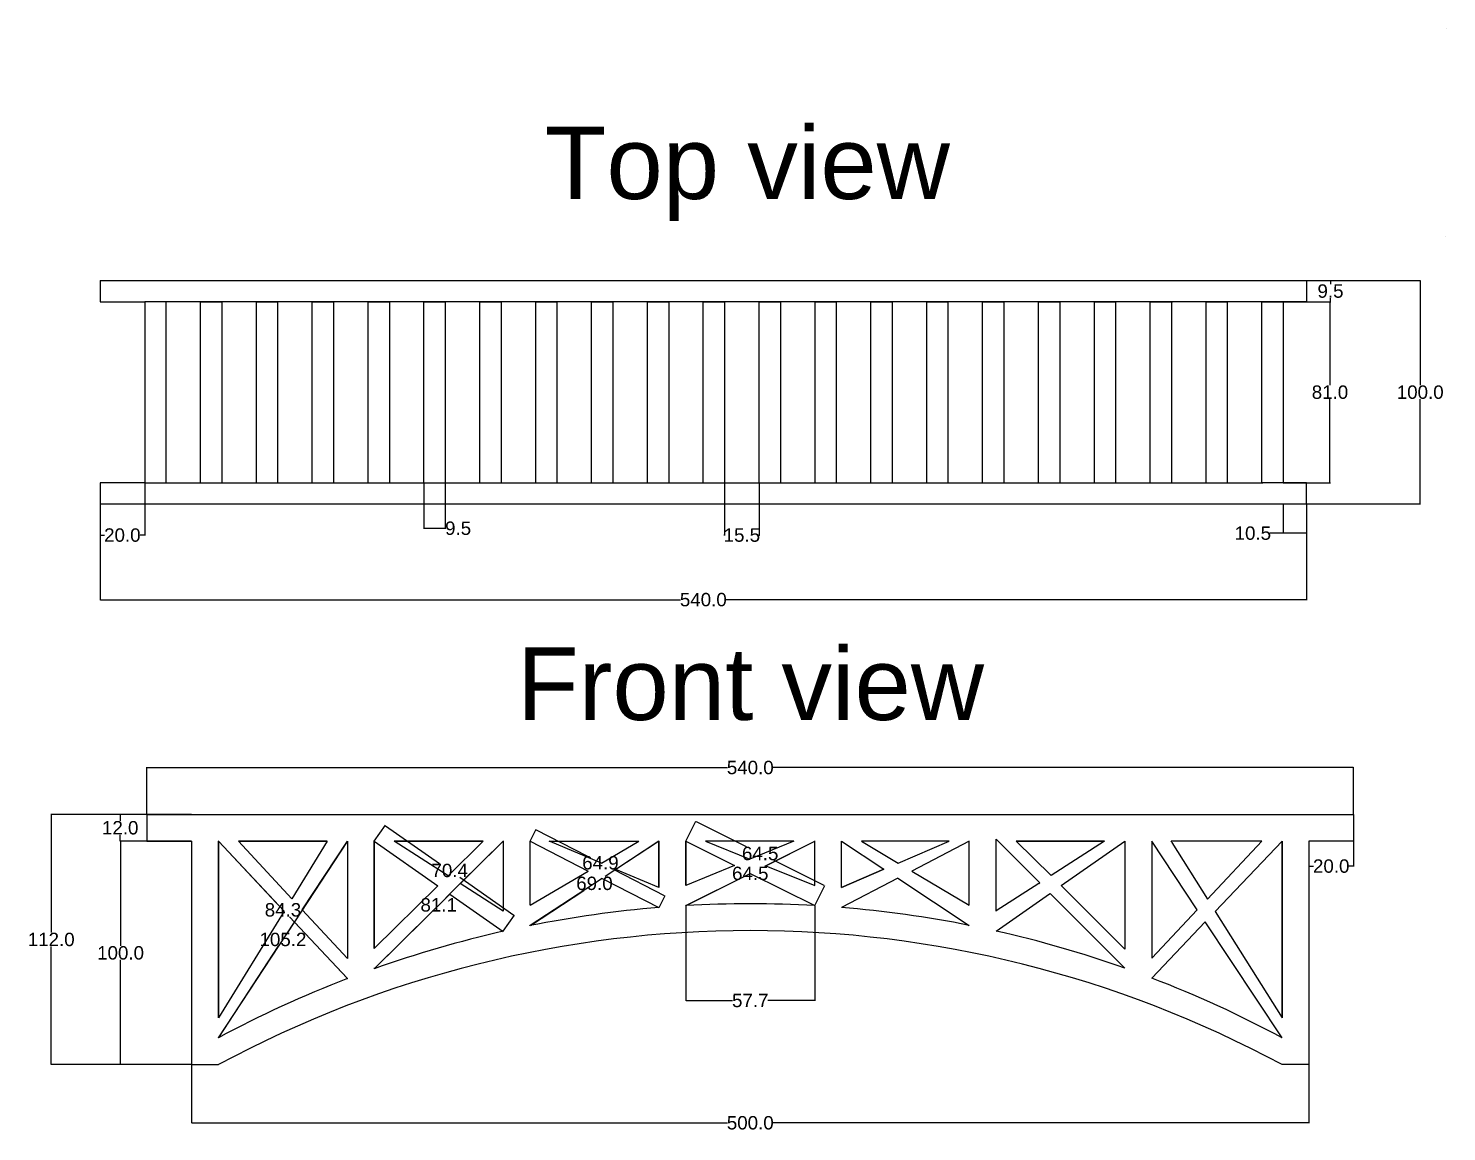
# Model space of a CAD drawing. Header units: millimetres. Extents: x -3 to 1529, y 2 to 514.
# Drawn here: x -3 to 632, y 20 to 514 of the extents above; entities that cross this region are included whole.
import ezdxf

# ---------------------------------------------------------------- set-up
doc = ezdxf.new("R2010")
doc.units = ezdxf.units.MM
doc.header["$MEASUREMENT"] = 0
for name, color, linetype in [('2d', 221, 'Continuous'), ('3d', 151, 'Continuous'), ('dimensions', 7, 'Continuous')]:
    doc.layers.add(name, color=color, linetype=linetype)
doc.styles.get("Standard").update_dxf_attribs({"font": 'Arial.ttf'})
doc.dimstyles.get("Standard").update_dxf_attribs({"dimtxt": 6, "dimasz": 0.18, "dimexe": 0.18, "dimexo": 0.0625, "dimgap": 0.09, "dimtad": 0, "dimtih": 1, "dimtoh": 1, "dimdec": 1, "dimzin": 0, "dimdsep": 46, "dimtxsty": 'Standard', "dimcen": 0.09, "dimadec": 0, "dimazin": 0, "dimtfac": 1, "dimtdec": 1, "dimtofl": 0, "dimtmove": 0, "dimatfit": 3, "dimfxl": 1, "dimtolj": 1, "dimtzin": 0, "dimarcsym": 0})

# ---------------------------------------------------------------- blocks, each defined once
blk = doc.blocks.new('*D1')
at = {"layer": 'Defpoints', "color": 0, "transparency": 16777216}
for p in [(568.99, 400.99), (568.99, 391.49), (579.68, 391.49)]:
    blk.add_point(p, dxfattribs=at)
at = {"layer": 'dimensions', "color": 0, "lineweight": -2, "transparency": 16777216}
for p, q in [((569.05, 400.99), (579.86, 400.99)), ((579.68, 400.81), (579.68, 399.4)), ((569.05, 391.49), (579.86, 391.49)), ((579.68, 391.67), (579.68, 393.09))]:
    blk.add_line(p, q, dxfattribs=at)
at = {"layer": 'dimensions', "color": 0, "transparency": 16777216}
for points in [[(579.65, 400.81), (579.71, 400.81), (579.68, 400.99)], [(579.65, 391.67), (579.71, 391.67), (579.68, 391.49)]]:
    blk.add_solid(points, dxfattribs=at)
at = {"layer": 'dimensions', "color": 0, "transparency": 16777216, "insert": (579.68, 396.24), "char_height": 6, "attachment_point": 5}
blk.add_mtext('\\A1;9.5', dxfattribs=at)
blk = doc.blocks.new('*D2')
at = {"layer": 'Defpoints', "color": 0, "transparency": 16777216}
for p in [(558.49, 391.49), (558.49, 310.49), (579.44, 310.49)]:
    blk.add_point(p, dxfattribs=at)
at = {"layer": 'dimensions', "color": 0, "lineweight": -2, "transparency": 16777216}
for p, q in [((558.55, 391.49), (579.62, 391.49)), ((579.44, 391.31), (579.44, 354.15)), ((579.44, 310.67), (579.44, 347.84)), ((558.55, 310.49), (579.62, 310.49))]:
    blk.add_line(p, q, dxfattribs=at)
at = {"layer": 'dimensions', "color": 0, "transparency": 16777216}
for points in [[(579.41, 391.31), (579.47, 391.31), (579.44, 391.49)], [(579.41, 310.67), (579.47, 310.67), (579.44, 310.49)]]:
    blk.add_solid(points, dxfattribs=at)
at = {"layer": 'dimensions', "color": 0, "transparency": 16777216, "insert": (579.44, 350.99), "char_height": 6, "attachment_point": 5}
blk.add_mtext('\\A1;81.0', dxfattribs=at)
blk = doc.blocks.new('*D3')
at = {"layer": 'Defpoints', "color": 0, "transparency": 16777216}
for p in [(568.99, 400.99), (568.99, 300.99), (619.83, 300.99)]:
    blk.add_point(p, dxfattribs=at)
at = {"layer": 'dimensions', "color": 0, "lineweight": -2, "transparency": 16777216}
for p, q in [((569.05, 400.99), (620.01, 400.99)), ((619.83, 400.81), (619.83, 354.15)), ((619.83, 301.17), (619.83, 347.84)), ((569.05, 300.99), (620.01, 300.99))]:
    blk.add_line(p, q, dxfattribs=at)
at = {"layer": 'dimensions', "color": 0, "transparency": 16777216}
for points in [[(619.8, 400.81), (619.86, 400.81), (619.83, 400.99)], [(619.8, 301.17), (619.86, 301.17), (619.83, 300.99)]]:
    blk.add_solid(points, dxfattribs=at)
at = {"layer": 'dimensions', "color": 0, "transparency": 16777216, "insert": (619.83, 350.99), "char_height": 6, "attachment_point": 5}
blk.add_mtext('\\A1;100.0', dxfattribs=at)
blk = doc.blocks.new('*D4')
at = {"layer": 'Defpoints', "color": 0, "transparency": 16777216}
for p in [(558.49, 300.99), (568.99, 300.99), (568.99, 287.88)]:
    blk.add_point(p, dxfattribs=at)
at = {"layer": 'dimensions', "color": 0, "lineweight": -2, "transparency": 16777216}
for p, q in [((558.49, 300.93), (558.49, 287.7)), ((568.99, 300.93), (568.99, 287.7)), ((558.49, 287.88), (552.56, 287.88)), ((568.81, 287.88), (558.67, 287.88))]:
    blk.add_line(p, q, dxfattribs=at)
at = {"layer": 'dimensions', "color": 0, "transparency": 16777216}
for points in [[(558.67, 287.91), (558.67, 287.85), (558.49, 287.88)], [(568.81, 287.91), (568.81, 287.85), (568.99, 287.88)]]:
    blk.add_solid(points, dxfattribs=at)
at = {"layer": 'dimensions', "color": 0, "transparency": 16777216, "insert": (544.93, 287.88), "char_height": 6, "attachment_point": 5}
blk.add_mtext('\\A1;10.5', dxfattribs=at)
blk = doc.blocks.new('*D5')
at = {"layer": 'Defpoints', "color": 0, "transparency": 16777216}
for p in [(28.99, 310.49), (48.99, 310.49), (48.99, 287.02)]:
    blk.add_point(p, dxfattribs=at)
at = {"layer": 'dimensions', "color": 0, "lineweight": -2, "transparency": 16777216}
for p, q in [((28.99, 310.43), (28.99, 286.84)), ((48.99, 310.43), (48.99, 286.84)), ((29.17, 287.02), (31.07, 287.02)), ((48.81, 287.02), (46.92, 287.02))]:
    blk.add_line(p, q, dxfattribs=at)
at = {"layer": 'dimensions', "color": 0, "transparency": 16777216}
for points in [[(29.17, 287.05), (29.17, 286.99), (28.99, 287.02)], [(48.81, 287.05), (48.81, 286.99), (48.99, 287.02)]]:
    blk.add_solid(points, dxfattribs=at)
at = {"layer": 'dimensions', "color": 0, "transparency": 16777216, "insert": (38.99, 287.02), "char_height": 6, "attachment_point": 5}
blk.add_mtext('\\A1;20.0', dxfattribs=at)
blk = doc.blocks.new('*D6')
at = {"layer": 'Defpoints', "color": 0, "transparency": 16777216}
for p in [(28.99, 300.99), (568.99, 300.99), (568.99, 258.13)]:
    blk.add_point(p, dxfattribs=at)
at = {"layer": 'dimensions', "color": 0, "lineweight": -2, "transparency": 16777216}
for p, q in [((28.99, 300.93), (28.99, 257.95)), ((568.99, 300.93), (568.99, 257.95)), ((29.17, 258.13), (288.79, 258.13)), ((568.81, 258.13), (309.2, 258.13))]:
    blk.add_line(p, q, dxfattribs=at)
at = {"layer": 'dimensions', "color": 0, "transparency": 16777216}
for points in [[(29.17, 258.16), (29.17, 258.1), (28.99, 258.13)], [(568.81, 258.16), (568.81, 258.1), (568.99, 258.13)]]:
    blk.add_solid(points, dxfattribs=at)
at = {"layer": 'dimensions', "color": 0, "transparency": 16777216, "insert": (298.99, 258.13), "char_height": 6, "attachment_point": 5}
blk.add_mtext('\\A1;540.0', dxfattribs=at)
blk = doc.blocks.new('*D7')
at = {"layer": 'Defpoints', "color": 0, "transparency": 16777216}
for p in [(308.49, 310.49), (323.99, 310.49), (323.99, 287.01)]:
    blk.add_point(p, dxfattribs=at)
at = {"layer": 'dimensions', "color": 0, "lineweight": -2, "transparency": 16777216}
for p, q in [((308.49, 310.43), (308.49, 286.83)), ((323.99, 310.43), (323.99, 286.83)), ((308.31, 287.01), (308.13, 287.01)), ((324.17, 287.01), (324.35, 287.01))]:
    blk.add_line(p, q, dxfattribs=at)
at = {"layer": 'dimensions', "color": 0, "transparency": 16777216}
for points in [[(308.31, 287.04), (308.31, 286.98), (308.49, 287.01)], [(324.17, 287.04), (324.17, 286.98), (323.99, 287.01)]]:
    blk.add_solid(points, dxfattribs=at)
at = {"layer": 'dimensions', "color": 0, "transparency": 16777216, "insert": (316.24, 287.01), "char_height": 6, "attachment_point": 5}
blk.add_mtext('\\A1;15.5', dxfattribs=at)
blk = doc.blocks.new('*D8')
at = {"layer": 'Defpoints', "color": 0, "transparency": 16777216}
for p in [(173.99, 310.49), (183.49, 310.49), (183.49, 290.08)]:
    blk.add_point(p, dxfattribs=at)
at = {"layer": 'dimensions', "color": 0, "lineweight": -2, "transparency": 16777216}
for p, q in [((173.99, 310.43), (173.99, 289.9)), ((183.49, 310.43), (183.49, 289.9)), ((174.17, 290.08), (183.31, 290.08)), ((183.49, 290.08), (183.67, 290.08))]:
    blk.add_line(p, q, dxfattribs=at)
at = {"layer": 'dimensions', "color": 0, "transparency": 16777216}
for points in [[(174.17, 290.11), (174.17, 290.05), (173.99, 290.08)], [(183.31, 290.11), (183.31, 290.05), (183.49, 290.08)]]:
    blk.add_solid(points, dxfattribs=at)
at = {"layer": 'dimensions', "color": 0, "transparency": 16777216, "insert": (189.25, 290.08), "char_height": 6, "attachment_point": 5}
blk.add_mtext('\\A1;9.5', dxfattribs=at)
blk = doc.blocks.new('*D9')
at = {"layer": 'Defpoints', "color": 0, "transparency": 16777216}
for p in [(50, 162), (38.03, 150), (50, 150)]:
    blk.add_point(p, dxfattribs=at)
at = {"layer": 'dimensions', "color": 0, "lineweight": -2, "transparency": 16777216}
for p, q in [((49.94, 162), (37.85, 162)), ((38.03, 161.82), (38.03, 159.15)), ((38.03, 150.18), (38.03, 152.85)), ((49.94, 150), (37.85, 150))]:
    blk.add_line(p, q, dxfattribs=at)
at = {"layer": 'dimensions', "color": 0, "transparency": 16777216}
for points in [[(38, 161.82), (38.06, 161.82), (38.03, 162)], [(38, 150.18), (38.06, 150.18), (38.03, 150)]]:
    blk.add_solid(points, dxfattribs=at)
at = {"layer": 'dimensions', "color": 0, "transparency": 16777216, "insert": (38.03, 156), "char_height": 6, "attachment_point": 5}
blk.add_mtext('\\A1;12.0', dxfattribs=at)
blk = doc.blocks.new('*D10')
at = {"layer": 'Defpoints', "color": 0, "transparency": 16777216}
for p in [(70, 150), (38.19, 50), (70, 50)]:
    blk.add_point(p, dxfattribs=at)
at = {"layer": 'dimensions', "color": 0, "lineweight": -2, "transparency": 16777216}
for p, q in [((69.94, 150), (38.01, 150)), ((38.19, 149.82), (38.19, 103.15)), ((38.19, 50.18), (38.19, 96.85)), ((69.94, 50), (38.01, 50))]:
    blk.add_line(p, q, dxfattribs=at)
at = {"layer": 'dimensions', "color": 0, "transparency": 16777216}
for points in [[(38.16, 149.82), (38.22, 149.82), (38.19, 150)], [(38.16, 50.18), (38.22, 50.18), (38.19, 50)]]:
    blk.add_solid(points, dxfattribs=at)
at = {"layer": 'dimensions', "color": 0, "transparency": 16777216, "insert": (38.19, 100), "char_height": 6, "attachment_point": 5}
blk.add_mtext('\\A1;100.0', dxfattribs=at)
blk = doc.blocks.new('*D11')
at = {"layer": 'Defpoints', "color": 0, "transparency": 16777216}
for p in [(7.15, 162), (70, 162), (70, 50)]:
    blk.add_point(p, dxfattribs=at)
at = {"layer": 'dimensions', "color": 0, "lineweight": -2, "transparency": 16777216}
for p, q in [((69.94, 162), (6.97, 162)), ((7.15, 161.82), (7.15, 109.15)), ((7.15, 50.18), (7.15, 102.85)), ((69.94, 50), (6.97, 50))]:
    blk.add_line(p, q, dxfattribs=at)
at = {"layer": 'dimensions', "color": 0, "transparency": 16777216}
for points in [[(7.12, 161.82), (7.18, 161.82), (7.15, 162)], [(7.12, 50.18), (7.18, 50.18), (7.15, 50)]]:
    blk.add_solid(points, dxfattribs=at)
at = {"layer": 'dimensions', "color": 0, "transparency": 16777216, "insert": (7.15, 106), "char_height": 6, "attachment_point": 5}
blk.add_mtext('\\A1;112.0', dxfattribs=at)
blk = doc.blocks.new('*D12')
at = {"layer": 'Defpoints', "color": 0, "transparency": 16777216}
for p in [(70, 50), (570, 50), (570, 23.94)]:
    blk.add_point(p, dxfattribs=at)
at = {"layer": 'dimensions', "color": 0, "lineweight": -2, "transparency": 16777216}
for p, q in [((70, 49.94), (70, 23.76)), ((570, 49.94), (570, 23.76)), ((70.18, 23.94), (309.8, 23.94)), ((569.82, 23.94), (330.2, 23.94))]:
    blk.add_line(p, q, dxfattribs=at)
at = {"layer": 'dimensions', "color": 0, "transparency": 16777216}
for points in [[(70.18, 23.97), (70.18, 23.91), (70, 23.94)], [(569.82, 23.97), (569.82, 23.91), (570, 23.94)]]:
    blk.add_solid(points, dxfattribs=at)
at = {"layer": 'dimensions', "color": 0, "transparency": 16777216, "insert": (320, 23.94), "char_height": 6, "attachment_point": 5}
blk.add_mtext('\\A1;500.0', dxfattribs=at)
blk = doc.blocks.new('*D13')
at = {"layer": 'Defpoints', "color": 0, "transparency": 16777216}
for p in [(590, 182.97), (50, 162), (590, 162)]:
    blk.add_point(p, dxfattribs=at)
at = {"layer": 'dimensions', "color": 0, "lineweight": -2, "transparency": 16777216}
for p, q in [((50, 162.06), (50, 183.15)), ((50.18, 182.97), (309.8, 182.97)), ((589.82, 182.97), (330.2, 182.97)), ((590, 162.06), (590, 183.15))]:
    blk.add_line(p, q, dxfattribs=at)
at = {"layer": 'dimensions', "color": 0, "transparency": 16777216}
for points in [[(50.18, 183), (50.18, 182.94), (50, 182.97)], [(589.82, 183), (589.82, 182.94), (590, 182.97)]]:
    blk.add_solid(points, dxfattribs=at)
at = {"layer": 'dimensions', "color": 0, "transparency": 16777216, "insert": (320, 182.97), "char_height": 6, "attachment_point": 5}
blk.add_mtext('\\A1;540.0', dxfattribs=at)
blk = doc.blocks.new('*D14')
at = {"layer": 'Defpoints', "color": 0, "transparency": 16777216}
for p in [(570, 150), (590, 150), (590, 138.85)]:
    blk.add_point(p, dxfattribs=at)
at = {"layer": 'dimensions', "color": 0, "lineweight": -2, "transparency": 16777216}
for p, q in [((570, 149.94), (570, 138.67)), ((590, 149.94), (590, 138.67)), ((570.18, 138.85), (572.08, 138.85)), ((589.82, 138.85), (587.92, 138.85))]:
    blk.add_line(p, q, dxfattribs=at)
at = {"layer": 'dimensions', "color": 0, "transparency": 16777216}
for points in [[(570.18, 138.88), (570.18, 138.82), (570, 138.85)], [(589.82, 138.88), (589.82, 138.82), (590, 138.85)]]:
    blk.add_solid(points, dxfattribs=at)
at = {"layer": 'dimensions', "color": 0, "transparency": 16777216, "insert": (580, 138.85), "char_height": 6, "attachment_point": 5}
blk.add_mtext('\\A1;20.0', dxfattribs=at)
blk = doc.blocks.new('*D15')
at = {"layer": 'Defpoints', "color": 0, "transparency": 16777216}
for p in [(291.14, 121.17), (348.86, 121.17), (348.86, 78.69)]:
    blk.add_point(p, dxfattribs=at)
at = {"layer": 'dimensions', "color": 0, "lineweight": -2, "transparency": 16777216}
for p, q in [((291.14, 121.11), (291.14, 78.51)), ((348.86, 121.11), (348.86, 78.51)), ((291.32, 78.69), (312.12, 78.69)), ((348.68, 78.69), (327.88, 78.69))]:
    blk.add_line(p, q, dxfattribs=at)
at = {"layer": 'dimensions', "color": 0, "transparency": 16777216}
for points in [[(291.32, 78.72), (291.32, 78.66), (291.14, 78.69)], [(348.68, 78.72), (348.68, 78.66), (348.86, 78.69)]]:
    blk.add_solid(points, dxfattribs=at)
at = {"layer": 'dimensions', "color": 0, "transparency": 16777216, "insert": (320, 78.69), "char_height": 6, "attachment_point": 5}
blk.add_mtext('\\A1;57.7', dxfattribs=at)
blk = doc.blocks.new('*D47')
at = {"layer": 'Defpoints', "color": 0, "transparency": 16777216}
for p in [(139.71, 150), (139.71, 150), (82, 62)]:
    blk.add_point(p, dxfattribs=at)
at = {"layer": 'dimensions', "color": 0, "lineweight": -2, "transparency": 16777216}
for p, q in [((139.62, 149.85), (112.93, 109.15)), ((139.66, 150.03), (139.56, 150.1)), ((82.1, 62.15), (108.79, 102.85)), ((81.95, 62.03), (81.85, 62.1))]:
    blk.add_line(p, q, dxfattribs=at)
at = {"layer": 'dimensions', "color": 0, "transparency": 16777216}
for points in [[(139.59, 149.87), (139.64, 149.83), (139.71, 150)], [(82.07, 62.17), (82.12, 62.13), (82, 62)]]:
    blk.add_solid(points, dxfattribs=at)
at = {"layer": 'dimensions', "color": 0, "transparency": 16777216, "insert": (110.86, 106), "char_height": 6, "attachment_point": 5}
blk.add_mtext('\\A1;105.2', dxfattribs=at)
blk = doc.blocks.new('*D48')
at = {"layer": 'Defpoints', "color": 0, "transparency": 16777216}
for p in [(209.43, 150), (209.43, 150), (151.71, 92.95)]:
    blk.add_point(p, dxfattribs=at)
at = {"layer": 'dimensions', "color": 0, "lineweight": -2, "transparency": 16777216}
for p, q in [((209.3, 149.87), (183.76, 124.63)), ((209.38, 150.04), (209.3, 150.13)), ((151.84, 93.08), (177.38, 118.32)), ((151.67, 93), (151.59, 93.08))]:
    blk.add_line(p, q, dxfattribs=at)
at = {"layer": 'dimensions', "color": 0, "transparency": 16777216}
for points in [[(209.28, 149.89), (209.32, 149.85), (209.43, 150)], [(151.82, 93.1), (151.86, 93.06), (151.71, 92.95)]]:
    blk.add_solid(points, dxfattribs=at)
at = {"layer": 'dimensions', "color": 0, "transparency": 16777216, "insert": (180.57, 121.48), "char_height": 6, "attachment_point": 5}
blk.add_mtext('\\A1;81.1', dxfattribs=at)
blk = doc.blocks.new('*D49')
at = {"layer": 'Defpoints', "color": 0, "transparency": 16777216}
for p in [(151.71, 150), (214.35, 116.72), (209.43, 109.67)]:
    blk.add_point(p, dxfattribs=at)
at = {"layer": 'dimensions', "color": 0, "lineweight": -2, "transparency": 16777216}
for p, q in [((151.75, 150.05), (156.74, 157.19)), ((156.78, 156.94), (180.98, 140.03)), ((214.2, 116.82), (190.01, 133.73)), ((209.46, 109.72), (214.45, 116.86))]:
    blk.add_line(p, q, dxfattribs=at)
at = {"layer": 'dimensions', "color": 0, "transparency": 16777216}
for points in [[(156.8, 156.97), (156.77, 156.92), (156.64, 157.04)], [(214.22, 116.84), (214.19, 116.79), (214.35, 116.72)]]:
    blk.add_solid(points, dxfattribs=at)
at = {"layer": 'dimensions', "color": 0, "transparency": 16777216, "insert": (185.49, 136.88), "char_height": 6, "attachment_point": 5}
blk.add_mtext('\\A1;70.4', dxfattribs=at)
blk = doc.blocks.new('*D50')
at = {"layer": 'Defpoints', "color": 0, "transparency": 16777216}
for p in [(82, 150), (139.71, 88.51), (139.71, 88.51)]:
    blk.add_point(p, dxfattribs=at)
at = {"layer": 'dimensions', "color": 0, "lineweight": -2, "transparency": 16777216}
for p, q in [((82.05, 150.04), (82.13, 150.12)), ((82.12, 149.87), (107.9, 122.41)), ((139.59, 88.64), (113.82, 116.1)), ((139.76, 88.55), (139.85, 88.63))]:
    blk.add_line(p, q, dxfattribs=at)
at = {"layer": 'dimensions', "color": 0, "transparency": 16777216}
for points in [[(82.15, 149.89), (82.1, 149.85), (82, 150)], [(139.61, 88.66), (139.57, 88.62), (139.71, 88.51)]]:
    blk.add_solid(points, dxfattribs=at)
at = {"layer": 'dimensions', "color": 0, "transparency": 16777216, "insert": (110.86, 119.26), "char_height": 6, "attachment_point": 5}
blk.add_mtext('\\A1;84.3', dxfattribs=at)
blk = doc.blocks.new('*D51')
at = {"layer": 'Defpoints', "color": 0, "transparency": 16777216}
for p in [(279.14, 150), (279.14, 150), (221.43, 112.23)]:
    blk.add_point(p, dxfattribs=at)
at = {"layer": 'dimensions', "color": 0, "lineweight": -2, "transparency": 16777216}
for p, q in [((278.99, 149.9), (255.1, 134.27)), ((279.11, 150.05), (279.04, 150.15)), ((221.58, 112.33), (245.47, 127.96)), ((221.39, 112.28), (221.33, 112.38))]:
    blk.add_line(p, q, dxfattribs=at)
at = {"layer": 'dimensions', "color": 0, "transparency": 16777216}
for points in [[(278.97, 149.93), (279.01, 149.88), (279.14, 150)], [(221.56, 112.35), (221.6, 112.3), (221.43, 112.23)]]:
    blk.add_solid(points, dxfattribs=at)
at = {"layer": 'dimensions', "color": 0, "transparency": 16777216, "insert": (250.28, 131.11), "char_height": 6, "attachment_point": 5}
blk.add_mtext('\\A1;69.0', dxfattribs=at)
blk = doc.blocks.new('*D52')
at = {"layer": 'Defpoints', "color": 0, "transparency": 16777216}
for p in [(221.43, 150), (281.8, 125.51), (279.14, 120.33)]:
    blk.add_point(p, dxfattribs=at)
at = {"layer": 'dimensions', "color": 0, "lineweight": -2, "transparency": 16777216}
for p, q in [((221.46, 150.06), (224.17, 155.34)), ((224.25, 155.1), (246.81, 143.5)), ((281.64, 125.59), (259.08, 137.19)), ((279.17, 120.39), (281.89, 125.67))]:
    blk.add_line(p, q, dxfattribs=at)
at = {"layer": 'dimensions', "color": 0, "transparency": 16777216}
for points in [[(224.26, 155.12), (224.24, 155.07), (224.09, 155.18)], [(281.66, 125.62), (281.63, 125.57), (281.8, 125.51)]]:
    blk.add_solid(points, dxfattribs=at)
at = {"layer": 'dimensions', "color": 0, "transparency": 16777216, "insert": (252.95, 140.34), "char_height": 6, "attachment_point": 5}
blk.add_mtext('\\A1;64.9', dxfattribs=at)
blk = doc.blocks.new('*D53')
at = {"layer": 'Defpoints', "color": 0, "transparency": 16777216}
for p in [(348.86, 150), (348.86, 150), (291.14, 121.17)]:
    blk.add_point(p, dxfattribs=at)
at = {"layer": 'dimensions', "color": 0, "lineweight": -2, "transparency": 16777216}
for p, q in [((348.69, 149.92), (326.31, 138.74)), ((348.83, 150.06), (348.78, 150.16)), ((291.3, 121.25), (313.69, 132.43)), ((291.11, 121.23), (291.06, 121.33))]:
    blk.add_line(p, q, dxfattribs=at)
at = {"layer": 'dimensions', "color": 0, "transparency": 16777216}
for points in [[(348.68, 149.95), (348.71, 149.89), (348.86, 150)], [(291.29, 121.28), (291.32, 121.22), (291.14, 121.17)]]:
    blk.add_solid(points, dxfattribs=at)
at = {"layer": 'dimensions', "color": 0, "transparency": 16777216, "insert": (320, 135.58), "char_height": 6, "attachment_point": 5}
blk.add_mtext('\\A1;64.5', dxfattribs=at)
blk = doc.blocks.new('*D54')
at = {"layer": 'Defpoints', "color": 0, "transparency": 16777216}
for p in [(291.14, 150), (353.3, 130.07), (348.86, 121.17)]:
    blk.add_point(p, dxfattribs=at)
at = {"layer": 'dimensions', "color": 0, "lineweight": -2, "transparency": 16777216}
for p, q in [((291.17, 150.06), (295.67, 159.06)), ((295.75, 158.82), (318.13, 147.64)), ((353.14, 130.15), (330.76, 141.33)), ((348.88, 121.23), (353.38, 130.23))]:
    blk.add_line(p, q, dxfattribs=at)
at = {"layer": 'dimensions', "color": 0, "transparency": 16777216}
for points in [[(295.76, 158.84), (295.73, 158.79), (295.59, 158.9)], [(353.15, 130.17), (353.13, 130.12), (353.3, 130.07)]]:
    blk.add_solid(points, dxfattribs=at)
at = {"layer": 'dimensions', "color": 0, "transparency": 16777216, "insert": (324.44, 144.48), "char_height": 6, "attachment_point": 5}
blk.add_mtext('\\A1;64.5', dxfattribs=at)

msp = doc.modelspace()

# ---------------------------------------------------------------- linework, layer by layer
at = {"layer": '2d'}
for p, q in [((28.99, 400.99), (28.99, 391.49)), ((28.99, 400.99), (568.99, 400.99)), ((568.99, 400.99), (568.99, 391.49)), ((28.99, 391.49), (48.99, 391.49)), ((48.99, 391.49), (48.99, 310.49)), ((558.49, 391.49), (48.99, 391.49)), ((48.99, 391.49), (48.99, 310.49)), ((58.49, 391.49), (58.49, 310.49)), ((73.99, 310.49), (73.99, 391.49)), ((73.99, 391.49), (83.49, 391.49)), ((83.49, 391.49), (83.49, 310.49)), ((98.99, 310.49), (98.99, 391.49)), ((98.99, 391.49), (108.49, 391.49)), ((108.49, 391.49), (108.49, 310.49)), ((123.99, 310.49), (123.99, 391.49)), ((123.99, 391.49), (133.49, 391.49)), ((133.49, 391.49), (133.49, 310.49)), ((148.99, 310.49), (148.99, 391.49)), ((148.99, 391.49), (158.49, 391.49)), ((158.49, 391.49), (158.49, 310.49)), ((173.99, 310.49), (173.99, 391.49)), ((173.99, 391.49), (183.49, 391.49)), ((183.49, 391.49), (183.49, 310.49)), ((198.99, 310.49), (198.99, 391.49)), ((198.99, 391.49), (208.49, 391.49)), ((208.49, 391.49), (208.49, 310.49)), ((223.99, 310.49), (223.99, 391.49)), ((223.99, 391.49), (233.49, 391.49)), ((233.49, 391.49), (233.49, 310.49)), ((248.99, 310.49), (248.99, 391.49)), ((248.99, 391.49), (258.49, 391.49)), ((258.49, 391.49), (258.49, 310.49)), ((273.99, 310.49), (273.99, 391.49)), ((273.99, 391.49), (283.49, 391.49)), ((283.49, 391.49), (283.49, 310.49)), ((298.99, 310.49), (298.99, 391.49)), ((298.99, 391.49), (308.49, 391.49)), ((308.49, 391.49), (308.49, 310.49)), ((323.99, 310.49), (323.99, 391.49)), ((323.99, 391.49), (333.49, 391.49)), ((333.49, 391.49), (333.49, 310.49)), ((348.99, 310.49), (348.99, 391.49)), ((348.99, 391.49), (358.49, 391.49)), ((358.49, 391.49), (358.49, 310.49)), ((373.99, 310.49), (373.99, 391.49)), ((373.99, 391.49), (383.49, 391.49)), ((383.49, 391.49), (383.49, 310.49)), ((398.99, 310.49), (398.99, 391.49)), ((398.99, 391.49), (408.49, 391.49)), ((408.49, 391.49), (408.49, 310.49)), ((423.99, 310.49), (423.99, 391.49)), ((423.99, 391.49), (433.49, 391.49)), ((433.49, 391.49), (433.49, 310.49)), ((448.99, 310.49), (448.99, 391.49)), ((448.99, 391.49), (458.49, 391.49)), ((458.49, 391.49), (458.49, 310.49)), ((473.99, 310.49), (473.99, 391.49)), ((473.99, 391.49), (483.49, 391.49)), ((483.49, 391.49), (483.49, 310.49)), ((498.99, 391.49), (508.9, 391.49)), ((498.99, 310.49), (498.99, 391.49)), ((508.49, 391.49), (508.49, 310.49)), ((523.99, 310.49), (523.99, 391.49)), ((523.99, 391.49), (533.49, 391.49)), ((533.49, 391.49), (533.49, 310.49)), ((548.99, 310.49), (548.99, 391.49)), ((548.99, 391.49), (558.49, 391.49)), ((568.99, 391.49), (558.49, 391.49)), ((558.49, 391.49), (558.49, 310.49)), ((48.99, 310.49), (28.99, 310.49)), ((28.99, 310.49), (28.99, 300.99)), ((48.99, 310.49), (549.4, 310.49)), ((58.49, 310.49), (73.99, 310.49)), ((83.49, 310.49), (98.99, 310.49)), ((108.49, 310.49), (123.99, 310.49)), ((133.49, 310.49), (148.99, 310.49)), ((158.49, 310.49), (173.99, 310.49)), ((183.49, 310.49), (198.99, 310.49)), ((208.49, 310.49), (223.99, 310.49)), ((233.49, 310.49), (248.99, 310.49)), ((258.49, 310.49), (273.99, 310.49)), ((283.49, 310.49), (298.99, 310.49)), ((308.49, 310.49), (323.99, 310.49)), ((333.49, 310.49), (348.99, 310.49)), ((358.49, 310.49), (373.99, 310.49)), ((383.49, 310.49), (398.99, 310.49)), ((408.49, 310.49), (423.99, 310.49)), ((433.49, 310.49), (448.99, 310.49)), ((458.49, 310.49), (473.99, 310.49)), ((483.49, 310.49), (499.4, 310.49)), ((558.49, 310.49), (548.99, 310.49)), ((568.99, 310.49), (558.49, 310.49)), ((568.99, 300.99), (568.99, 310.49)), ((28.99, 300.99), (568.99, 300.99)), ((50, 162), (50, 150)), ((50, 162), (590, 162)), ((590, 162), (590, 150)), ((50, 150), (70, 150)), ((70, 150), (70, 50)), ((82, 150), (82, 71)), ((82, 71), (82, 150)), ((82, 150), (111.4, 118.68)), ((82, 71), (82, 150)), ((91, 150), (130.71, 150)), ((91, 150), (130.71, 150)), ((114.86, 124.29), (91, 150)), ((130.71, 150), (91, 150)), ((130.71, 150), (114.86, 124.29)), ((119.54, 119.25), (139.71, 150)), ((139.71, 150), (139.71, 97.51)), ((139.71, 150), (139.71, 97.51)), ((151.71, 150), (151.71, 101.95)), ((151.71, 101.95), (151.71, 150)), ((151.71, 150), (180.23, 130.08)), ((160.71, 150), (200.43, 150)), ((184.75, 134.54), (160.71, 150)), ((200.43, 150), (160.71, 150)), ((200.43, 150), (184.75, 134.54)), ((190.23, 131.02), (209.43, 150)), ((209.43, 150), (209.43, 118.67)), ((221.43, 121.4), (221.43, 150)), ((221.43, 150), (247.4, 136.65)), ((229.97, 150), (270.14, 150)), ((230.43, 149.81), (229.97, 150)), ((253.38, 140.16), (230.43, 149.81)), ((253.38, 140.16), (270.14, 150)), ((279.14, 150), (259.91, 137.42)), ((279.14, 129.33), (279.14, 150)), ((279.14, 150), (279.14, 129.33)), ((291.14, 150), (291.14, 130.17)), ((291.14, 150), (312.96, 139.1)), ((291.14, 130.17), (291.14, 150)), ((339.56, 150), (299.99, 150)), ((299.99, 150), (319.87, 141.93)), ((339.56, 150), (299.99, 150)), ((339.56, 150), (319.87, 141.93)), ((326.95, 139.06), (348.86, 150)), ((348.86, 130.17), (348.86, 150)), ((360.86, 150), (379.84, 137.49)), ((360.86, 129.33), (360.86, 150)), ((369.86, 150), (386.25, 140.24)), ((409, 150), (369.86, 150)), ((369.86, 150), (386.25, 140.24)), ((409, 150), (369.86, 150)), ((386.25, 140.24), (409, 150)), ((418, 150), (392.28, 136.65)), ((418, 121.34), (418, 150)), ((418, 121.34), (418, 150)), ((430, 118.74), (430, 150.87)), ((439, 150), (478.53, 150)), ((478.53, 150), (439, 150)), ((439, 150), (454.65, 134.62)), ((478.53, 150), (454.65, 134.62)), ((459.21, 130.15), (487.71, 150)), ((487.71, 150), (487.71, 102.16)), ((520.05, 119.3), (499.71, 150)), ((499.71, 150), (499.71, 97.73)), ((549, 150), (508.37, 150)), ((549, 150), (508.37, 150)), ((508.71, 149.45), (508.37, 150)), ((508.71, 149.45), (524.61, 124.14)), ((549, 150), (524.61, 124.14)), ((528.11, 118.58), (558, 150)), ((558, 150), (558, 71)), ((558, 71), (558, 150)), ((558, 71), (558, 150)), ((590, 150), (570, 150)), ((570, 150), (570, 50)), ((221.43, 121.4), (247.4, 136.65)), ((253.75, 133.38), (221.43, 112.23)), ((253.75, 133.38), (279.14, 120.33)), ((279.14, 129.33), (259.91, 137.42)), ((312.96, 139.1), (291.14, 130.17)), ((291.14, 121.17), (320, 135.58)), ((320, 135.58), (348.86, 121.17)), ((326.95, 139.06), (348.86, 130.17)), ((379.84, 137.49), (360.86, 129.33)), ((360.86, 129.33), (379.84, 137.49)), ((386.03, 133.41), (360.86, 120.33)), ((386.03, 133.41), (418, 112.34)), ((392.28, 136.65), (418, 121.34)), ((180.23, 130.08), (151.71, 101.95)), ((209.43, 118.67), (190.23, 131.02)), ((449.19, 131.1), (430.08, 118.8)), ((449.19, 131.1), (449.54, 131.33)), ((459.21, 130.15), (487.71, 101.65)), ((151.71, 92.95), (185.53, 126.37)), ((185.53, 126.37), (209.43, 109.67)), ((430, 109.8), (453.9, 126.45)), ((453.9, 126.45), (454.21, 126.66)), ((454.21, 126.66), (487.71, 93.16)), ((111.4, 118.68), (82, 71)), ((139.71, 97.51), (119.54, 119.25)), ((430.08, 118.8), (430, 118.74)), ((499.79, 97.73), (520.05, 119.3)), ((528.11, 118.58), (558, 71)), ((82, 62), (115.97, 113.8)), ((115.97, 113.8), (139.71, 88.51)), ((499.71, 88.73), (523.64, 113.88)), ((558, 62), (523.64, 113.88)), ((487.71, 102.16), (487.71, 101.65)), ((70, 50), (82, 50)), ((570, 50), (558, 50))]:
    msp.add_line(p, q, dxfattribs=at)
at = {"layer": '2d', "extrusion": (0, 0, -1)}
msp.add_line((430, 150.87), (449.54, 131.33), dxfattribs=at)
at = {"layer": '2d'}
for centre, start, end in [((320, -380.03), 86.70492, 93.29531), ((320, -380.03), 94.66818, 101.32334), ((320, -380.03), 78.7437, 85.33205), ((320, -392.03), 61.70105, 118.29895), ((320, -380.03), 102.72362, 109.58524), ((320, -380.03), 70.48452, 77.34376), ((320, -380.03), 111.04565, 118.29895), ((320, -380.03), 61.70105, 69.02477)]:
    msp.add_arc(centre, 502.03, start, end, dxfattribs=at)
at = {"layer": '3d', "extrusion": (0, -1, 6.12323e-17)}
for p, q in [((631.66, 513.87, 113.18), (631.66, 513.87, 101.18)), ((631.37, 420.86, 112.71), (631.37, 420.86, 100.71))]:
    msp.add_line(p, q, dxfattribs=at)

# ---------------------------------------------------------------- texts
at = {"layer": '2d'}
for s, p in [('Top view', (227.96, 437.49)), ('Front view', (215.55, 204.28))]:
    msp.add_text(s, height=32.45, dxfattribs=at).set_placement(p)

# ---------------------------------------------------------------- dimensions: what is measured, and where the dimension line sits
at = {"layer": 'dimensions'}
for base, p1, p2, picture, middle in [((579.68, 391.49), (568.99, 400.99), (568.99, 391.49), '*D1', (579.68, 396.24)), ((579.44, 310.49), (558.49, 391.49), (558.49, 310.49), '*D2', (579.44, 350.99)), ((7.15, 162), (70, 50), (70, 162), '*D11', (7.15, 106)), ((38.03, 150), (50, 162), (50, 150), '*D9', (38.03, 156)), ((38.19, 50), (70, 150), (70, 50), '*D10', (38.19, 100))]:
    dim = msp.add_linear_dim(base=base, p1=p1, p2=p2, angle=90, dimstyle='Standard', dxfattribs=at)
    dim.commit()
    dim.dimension.update_dxf_attribs({"geometry": picture, "text_midpoint": middle})
dim = msp.add_linear_dim(base=(619.83, 300.99), p1=(568.99, 400.99), p2=(568.99, 300.99), angle=90, dimstyle='Standard', dxfattribs=at)
dim.commit()
dim.dimension.update_dxf_attribs({"geometry": '*D3', "text_midpoint": (619.83, 350.99), "dimtype": 160})
for base, p1, p2, picture, middle in [((48.99, 287.02), (28.99, 310.49), (48.99, 310.49), '*D5', (38.99, 287.02)), ((183.49, 290.08), (173.99, 310.49), (183.49, 310.49), '*D8', (189.25, 290.08)), ((323.99, 287.01), (308.49, 310.49), (323.99, 310.49), '*D7', (316.24, 287.01)), ((568.99, 258.13), (28.99, 300.99), (568.99, 300.99), '*D6', (298.99, 258.13)), ((590, 138.85), (570, 150), (590, 150), '*D14', (580, 138.85)), ((348.86, 78.69), (291.14, 121.17), (348.86, 121.17), '*D15', (320, 78.69)), ((570, 23.94), (70, 50), (570, 50), '*D12', (320, 23.94))]:
    dim = msp.add_linear_dim(base=base, p1=p1, p2=p2, dimstyle='Standard', dxfattribs=at)
    dim.commit()
    dim.dimension.update_dxf_attribs({"geometry": picture, "text_midpoint": middle})
dim = msp.add_linear_dim(base=(568.99, 287.88), p1=(558.49, 300.99), p2=(568.99, 300.99), dimstyle='Standard', dxfattribs=at)
dim.commit()
dim.dimension.update_dxf_attribs({"geometry": '*D4', "text_midpoint": (544.93, 287.88), "dimtype": 160})
for p1, p2, distance, picture, middle in [((50, 162), (590, 162), 20.97, '*D13', (320, 182.97)), ((291.14, 150), (348.86, 121.17), 9.95, '*D54', (324.44, 144.48)), ((151.71, 150), (209.43, 109.67), 8.59, '*D49', (185.49, 136.88)), ((221.43, 150), (279.14, 120.33), 5.82, '*D52', (252.95, 140.34)), ((82, 62), (139.71, 150), 0, '*D47', (110.86, 106)), ((82, 150), (139.71, 88.51), 0, '*D50', (110.86, 119.26)), ((151.714, 92.9543), (209.428, 150), 0, '*D48', (180.571, 121.4771)), ((221.43, 112.23), (279.14, 150), 0, '*D51', (250.28, 131.11)), ((291.14, 121.17), (348.86, 150), 0, '*D53', (320, 135.58))]:
    dim = msp.add_aligned_dim(p1=p1, p2=p2, distance=distance, dimstyle='Standard', dxfattribs=at)
    dim.commit()
    dim.dimension.update_dxf_attribs({"geometry": picture, "text_midpoint": middle})

doc.saveas('drawing.dxf')
